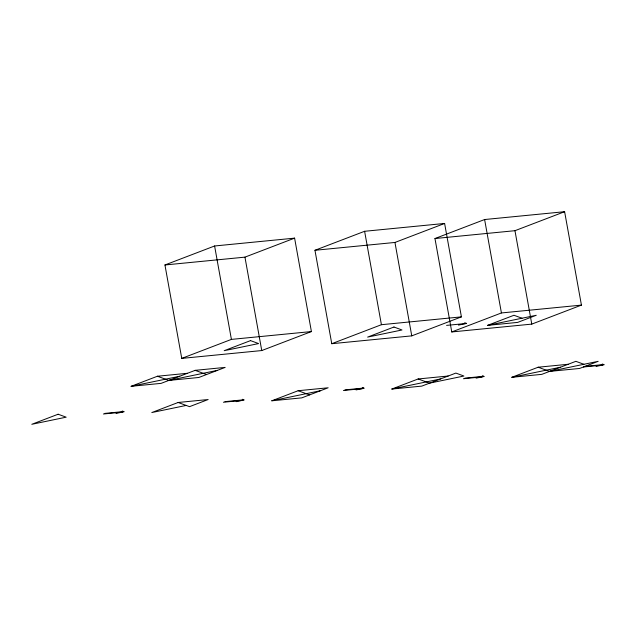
<?xml version="1.0" encoding="UTF-8"?>
<svg xmlns="http://www.w3.org/2000/svg" width="636" height="636" viewBox="0 0 636 636"><rect width="100%" height="100%" fill="white"/><g stroke="black" fill="none" stroke-linecap="round" stroke-linejoin="round"><path stroke-width="0.95" d="M164.947 264.974L214.602 245.981L294.603 238.142L311.409 331.563L261.754 350.555L181.753 358.394L164.947 264.974L244.947 257.143L294.603 238.142M314.955 250.282L364.611 231.289L444.612 223.451L461.418 316.871L411.762 335.864L331.761 343.702L314.955 250.282L394.956 242.451L444.612 223.451M434.96 238.532L484.616 219.531L564.617 211.701L581.431 305.113L531.775 324.114L451.767 331.944L434.96 238.532L514.961 230.693L564.617 211.701M181.753 358.394L231.409 339.393L311.409 331.563M157.442 376.234L168.826 380.415L198.829 377.482L225.16 367.401L195.157 370.343L161.115 383.365L131.111 386.306L157.442 376.234L187.445 373.292M178.144 402.477L189.52 406.658L208.139 399.535L178.144 402.477L151.805 412.549L186.189 405.434M331.761 343.702L381.417 324.702L461.418 316.871M271.81 400.799L298.149 390.719L328.152 387.785L301.814 397.858L271.81 400.799L320.433 390.735M451.767 331.944L501.422 312.952L581.431 305.113M487.629 325.346L536.251 315.281L517.632 322.404L487.629 325.346L513.967 315.265L522.013 318.231M418.154 378.969L429.538 383.15L463.914 376.035L455.869 373.078L421.819 386.108L391.824 389.041L418.154 378.969L448.157 376.027M583.92 364.285L575.874 361.328L541.832 374.35L511.829 377.291L538.159 367.218L568.163 364.277M131.111 386.306L179.734 376.242M168.826 380.415L217.448 370.359M458.492 325.107L466.593 323.43L464.701 322.73M116.07 413.408L124.171 411.731L122.279 411.039M236.075 401.658L244.176 399.98L242.284 399.281M356.08 389.908L364.19 388.23L362.289 387.531M391.824 389.041L440.446 378.984M476.086 378.15L484.195 376.472L482.295 375.781M511.829 377.291L560.451 367.226M549.544 371.4L598.166 361.335L579.547 368.467L549.544 371.4L538.159 367.218M596.099 366.4L604.2 364.722L602.3 364.023M446.591 325.386L466.593 323.43M104.948 413.392L123.702 411.556M224.953 401.642L243.707 399.805M344.958 389.892L363.713 388.055M464.972 378.134L483.718 376.305M584.977 366.384L603.723 364.547M103.398 413.988L122.144 412.152M223.403 402.238L242.157 400.402M343.408 390.48L362.162 388.652M463.413 378.73L482.168 376.894M583.427 366.98L602.173 365.144M298.149 390.719L309.525 394.908M195.157 370.343L206.541 374.525M514.961 230.693L531.775 324.114M484.616 219.531L501.422 312.952M394.956 242.451L411.762 335.864M364.611 231.289L381.417 324.702M244.947 257.143L261.754 350.555M214.602 245.981L231.409 339.393M58.13 414.227L31.8 424.299L66.184 417.184L58.13 414.227M250.544 340.61L224.214 350.682L258.598 343.575L250.544 340.61M393.962 327.023L367.624 337.096L402.008 329.981L393.962 327.023"/></g></svg>
